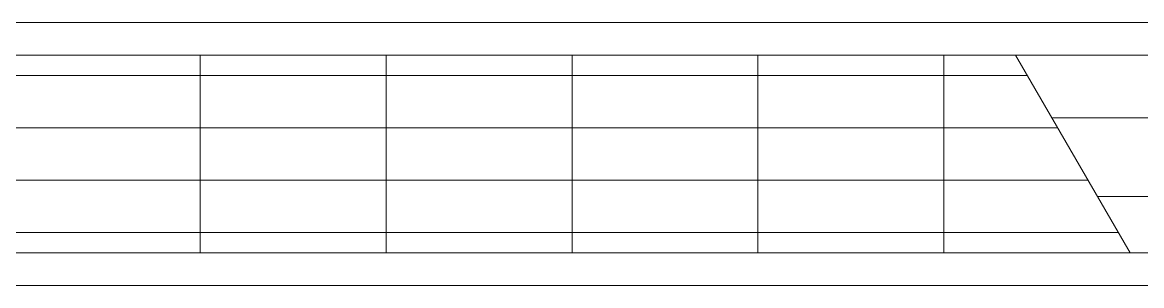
# Model space of a CAD drawing. Extents: x -1299 to 23780, y -3010 to 8106.
# Drawn here: x 2138.6 to 2223.6, y 365 to 385 of the extents above; entities that cross this region are included whole.
import ezdxf

# ---------------------------------------------------------------- set-up
doc = ezdxf.new("R2010")
doc.units = 0
doc.header["$LTSCALE"] = 25
doc.header["$MEASUREMENT"] = 0
doc.layers.get('0').update_dxf_attribs({"color": 9, "lineweight": 9})
doc.layers.add('32', color=9, linetype='Continuous', lineweight=9)

# ---------------------------------------------------------------- blocks, each defined once
blk = doc.blocks.new('p-konvektor_audi')
for p, q in [((250.001, 89.476), (-0.004, 89.467)), ((250, 89.475), (0, 89.476)), ((129.562, 71.947), (129.559, 86.985)), ((143.681, 71.947), (143.679, 86.984)), ((157.8, 71.946), (157.798, 86.984)), ((171.92, 71.945), (171.918, 86.983)), ((186.039, 71.944), (186.037, 86.981)), ((191.479, 71.953), (200.194, 86.989)), ((199.293, 85.436), (2.485, 85.425)), ((242.208, 82.689), (197.704, 82.693)), ((196.989, 81.459), (2.485, 81.448)), ((194.684, 77.483), (2.486, 77.471)), ((227.096, 76.725), (194.247, 76.728)), ((192.379, 73.506), (2.486, 73.495)), ((0, 69.468), (250, 69.467))]:
    blk.add_line(p, q)
for points in [[(250, 89.475), (0, 89.475), (0, 69.468), (250, 69.468)], [(247.514, 86.989), (247.515, 71.952), (2.486, 71.953), (2.485, 86.99)]]:
    blk.add_lwpolyline(points, close=True)

msp = doc.modelspace()

# ---------------------------------------------------------------- block references
at = {"layer": '32', "xscale": -1, "rotation": 180}
msp.add_blockref('p-konvektor_audi', (2022.495, 454.484), dxfattribs=at)

doc.saveas('drawing.dxf')
